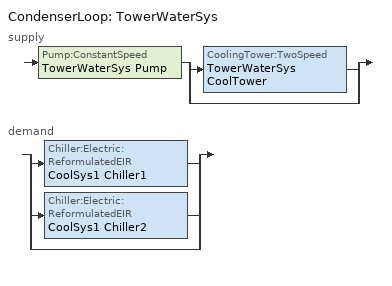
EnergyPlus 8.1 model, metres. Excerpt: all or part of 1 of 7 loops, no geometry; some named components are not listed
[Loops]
CondenserLoop 'TowerWaterSys'
 supply: Pump:ConstantSpeed 'TowerWaterSys Pump' > split
  | CoolingTower:TwoSpeed 'TowerWaterSys CoolTower'
  | bypass
 demand: split
  | Chiller:Electric:ReformulatedEIR 'CoolSys1 Chiller1'
  | Chiller:Electric:ReformulatedEIR 'CoolSys1 Chiller2'
  | bypass
[Schedule:Compact]
scheduleOSCBasementUpperWallTemp: Through:   1/31, For:AllDays, Until:24:00, 19.97, Through:   2/28, For:AllDays, Until:24:00, 20.87, Through:   3/31, For:AllDays, Until:24:00, 20.51, Through:   4/30, For:AllDays, Until:24:00, 21.18, Through:   5/31, For:AllDays, Until:24:00, 21.56, Through:   6/30, For:AllDays, Until:24:00, 23.83, Through:   7/31, For:AllDays, Until:24:00, 24.22, Through:   8/31, For:AllDays, Until:24:00, 24.18, Through:   9/30, For:AllDays, Until:24:00, 24.36, Through:  10/31, For:AllDays, Until:24:00, 22.26, Through:  11/30, For:AllDays, Until:24:00, 21.53, Through:  12/31, For:AllDays, Until:24:00, 20.28
scheduleOSCBasementLowerWallTemp: Through:   1/31, For:AllDays, Until:24:00, 20.83, Through:   2/28, For:AllDays, Until:24:00, 20.94, Through:   3/31, For:AllDays, Until:24:00, 20.91, Through:   4/30, For:AllDays, Until:24:00, 21.05, Through:   5/31, For:AllDays, Until:24:00, 21.16, Through:   6/30, For:AllDays, Until:24:00, 23.36, Through:   7/31, For:AllDays, Until:24:00, 23.84, Through:   8/31, For:AllDays, Until:24:00, 23.88, Through:   9/30, For:AllDays, Until:24:00, 23.94, Through:  10/31, For:AllDays, Until:24:00, 21.91, Through:  11/30, For:AllDays, Until:24:00, 21.49, Through:  12/31, For:AllDays, Until:24:00, 21.14
Exterior_lighting_schedule_a: Through:12/31, For:AllDays, Until: 06:00, 0, Until: 24:00, 1
Exterior_lighting_schedule_b: Through:12/31, For:AllDays, Until: 06:00, 0.3, Until: 24:00, 1
ALWAYS_OFF; WORK_EFF_SCH: Through: 12/31, For: AllDays, Until: 24:00, 0
BLDG_EQUIP_SCH_BASE: Through: 12/31, For: Weekdays, Until: 08:00, 0.4, Until: 12:00, 0.9, Until: 13:00, 0.8, Until: 17:00, 0.9, Until: 18:00, 0.5, Until: 24:00, 0.4, For: SummerDesignDay, Until: 24:00, 1, For: Saturday, Until: 06:00, 0.3, Until: 08:00, 0.4, Until: 12:00, 0.5, Until: 17:00, 0.35, Until: 24:00, 0.3, For: WinterDesignDay, Until: 24:00, 0, For: Sunday Holidays AllOtherDays, Until: 24:00, 0.3
BLDG_OCC_SCH: Through: 12/31, For: Weekdays, Until: 06:00, 0, Until: 07:00, 0.1, Until: 08:00, 0.2, Until: 12:00, 0.95, Until: 13:00, 0.5, Until: 17:00, 0.95, Until: 18:00, 0.3, Until: 22:00, 0.1, Until: 24:00, 0.05, For: SummerDesignDay, Until: 06:00, 0, Until: 22:00, 1, Until: 24:00, 0.05, For: Saturday, Until: 06:00, 0, Until: 08:00, 0.1, Until: 12:00, 0.3, Until: 17:00, 0.1, Until: 19:00, 0.05, Until: 24:00, 0, For: WinterDesignDay, Until: 24:00, 0, For: Sunday Holidays AllOtherDays, Until: 06:00, 0, Until: 18:00, 0.05, Until: 24:00, 0
BLDG_ELEVATORS: Through: 12/31, For: SummerDesignDay, Until: 24:00, 0.5, For: WinterDesignDay, Until: 24:00, 0.05, For: AllOtherDays, Until: 04:00, 0.05, Until: 05:00, 0.1, Until: 06:00, 0.2, Until: 07:00, 0.4, Until: 09:00, 0.5, Until: 10:00, 0.35, Until: 16:00, 0.15, Until: 17:00, 0.35, Until: 19:00, 0.5, Until: 21:00, 0.4, Until: 22:00, 0.3, Until: 23:00, 0.2, Until: 24:00, 0.1
ELEV_LIGHT_FAN_SCH_24_7: Through: 12/31, For: AllDays, Until: 24:00, 1
ACTIVITY_SCH: Through: 12/31, For: AllDays, Until: 24:00, 120
CLOTHING_SCH: Through: 04/30, For: AllDays, Until: 24:00, 1, Through: 09/30, For: AllDays, Until: 24:00, 0.5, Through: 12/31, For: AllDays, Until: 24:00, 1
HTGSETP_SCH: Through: 12/31, For: Weekdays WinterDesignDay, Until: 05:00, 15.6, Until: 06:00, 17.6, Until: 07:00, 19.6, Until: 22:00, 21, Until: 24:00, 15.6, For SummerDesignDay, Until: 24:00, 15.6, For: Saturday, Until: 05:00, 15.6, Until: 06:00, 17.6, Until:  07:00, 19.6, Until: 17:00, 21, Until: 24:00, 15.6, For: Sunday Holidays AllOtherDays, Until: 24:00, 15.6
CLGSETP_SCH: Through: 12/31, For: Weekdays SummerDesignDay, Until: 05:00, 26.7, Until: 06:00, 25.7, Until: 07:00, 25, Until: 22:00, 24, Until: 24:00, 26.7, For: Saturday, Until: 05:00, 26.7, Until: 06:00, 25.7, Until: 07:00, 25, Until: 17:00, 24, Until: 24:00, 26.7, For WinterDesignDay, Until: 24:00, 26.7, For: Sunday Holidays AllOtherDays, Until: 24:00, 26.7
Dual Zone Control Type Sched: Through: 12/31, For: AllDays, Until: 24:00, 4
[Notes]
DOE Commercial Reference Building
Large office, new construction 90.1-2004
EnergyPlus Version 5.0
ASHRAE Standards 90.1-2004 and 62-1999
Description:  12 story plus basement, office building.
Form:         Area = 46,320 m2 (498,588 ft2); Number of Stories = 12; Shape = rectangle, Aspect ratio = 1.5
Envelope:     Envelope thermal properties vary with climate according to ASHRAE Standard 90.1-2004.
Opaque constructions: mass walls; built-up flat roof (insulation above deck); slab-on-grade floor
Windows: window-to-wall ratio = 38.0%, equal distribution of windows
Infiltration in perimeter zones only
= 0.4 cfm/ft2 above grade wall area at 0.3 in wc (75 Pa) adjusted to 0.016 in wc (4 Pa).
25% of full value when ventilation system on.
HVAC:         2 water-cooled chillers, VAV with reheat and plenum zones
Economizer per 90.1-2004
Int. gains:   lights = 7.53473729169681 W/m2 (1.0 W/ft2) (building area method);
elec. plug loads = 7.53473729169681 W/m2 (1.0 W/ft2)
gas plug load = 0 W/m2 (0 W/ft2)
people = 2,397 total, 5.38/100 m2 (5.0/1000 ft2); basement 2.69/100 m2 (2.5/1000 ft2)
elevators = 12 @ 25 HP each, 91% motor efficiency, motor heat exhausted directly
Detached Shading:               None
Daylight:                       None
Natural Ventilation:            None
Zonal Equipment:                None
Air Primary Loops:              VAV WITH REHEAT
Plant Loops:                    SHWSys1, HeatSys1, CoolSys1, TowerWaterSys
System Equipment Autosize:      Yes
Purchased Cooling:              None
Purchased Heating:              None
Coils:                          Coil:Cooling:Water; Coil:Heating:Water
Pumps:                          Yes
Boilers:                        Boiler:HotWater (gas-fired)
Chillers:                       Chiller:Electric:ReformulatedEIR (water-cooled)
Reference citation for the Commercial Reference Buildings:
Deru, M.; Field, K.; Studer, D.; Benne, K.; Griffith, B.; Torcellini, P;
Halverson, M.; Winiarski, D.; Liu, B.; Rosenberg, M.; Huang, J.;
Yazdanian, M.; Crawley, D. (2010).
U.S. Department of Energy Commercial Reference Building Models of the National Building Stock.
Washington, DC: U.S. Department of Energy, Energy Efficiency and
Renewable Energy, Office of Building Technologies.
***GENERAL SIMULATION PARAMETERS***
Number of Zones: 19
